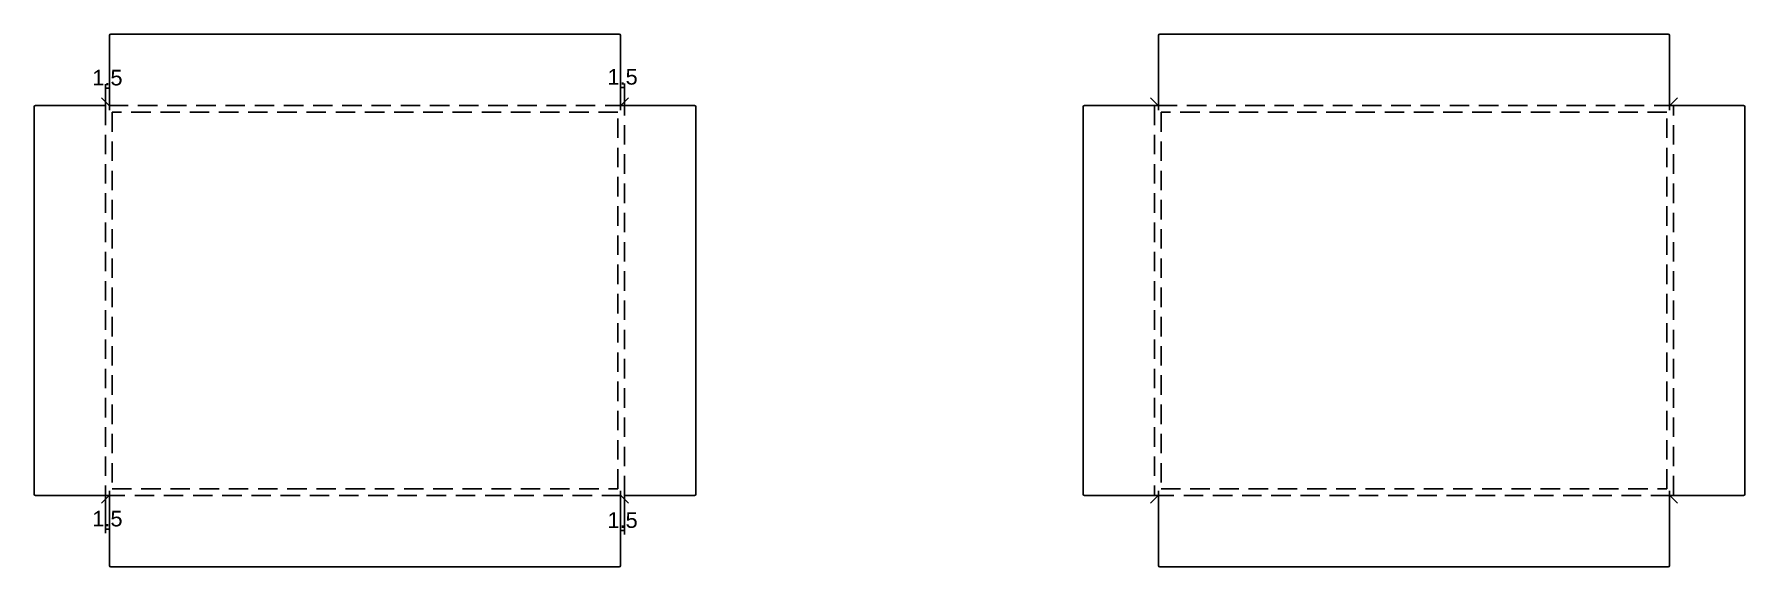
# Model space of a CAD drawing. Header units: inches. Extents: x 0 to 659, y 0 to 205.
import ezdxf

# ---------------------------------------------------------------- set-up
doc = ezdxf.new("R2010")
doc.units = ezdxf.units.IN
doc.header["$LTSCALE"] = 15
doc.header["$MEASUREMENT"] = 0
doc.header["$PDMODE"] = 3
doc.linetypes.add('DASHED', pattern=[0.75, 0.5, -0.25])
doc.layers.add('DIM', color=5, linetype='Continuous', lineweight=13)
doc.styles.get("Standard").update_dxf_attribs({"font": 'arial.ttf'})
doc.dimstyles.new('DIM', dxfattribs={"dimscale": 1.5, "dimtxt": 4, "dimasz": 2, "dimexe": 1, "dimexo": 0, "dimtad": 1, "dimdsep": 46, "dimtxsty": 'Standard', "dimblk": 'OPEN', "dimcen": 0, "dimclrd": 5, "dimclre": 5, "dimclrt": 2, "dimazin": 2, "dimtfac": 1, "dimtix": 1, "dimtmove": 0, "dimatfit": 3, "dimldrblk": 'OPEN', "dimfxl": 1, "dimtolj": 1, "dimtzin": 0, "dimlwd": 25, "dimlwe": 25, "dimarcsym": 0})

# ---------------------------------------------------------------- blocks, each defined once
blk = doc.blocks.new('*D12')
at = {"layer": 'Defpoints', "color": 0, "transparency": 16777216}
for p in [(28.96, 184.19), (27.46, 177.46), (28.96, 177.46)]:
    blk.add_point(p, dxfattribs=at)
at = {"layer": 'DIM', "color": 5, "lineweight": 25, "transparency": 16777216}
for p, q in [((27.46, 177.46), (27.46, 185.69)), ((28.96, 177.46), (28.96, 185.69)), ((27.46, 184.19), (28.96, 184.19))]:
    blk.add_line(p, q, dxfattribs=at)
at = {"layer": 'DIM', "color": 2, "transparency": 16777216, "insert": (28.21, 188.19), "char_height": 6, "attachment_point": 5}
blk.add_mtext('\\A1;1.5', dxfattribs=at)
blk = doc.blocks.new('_Open')
at = {"color": 0, "linetype": 'Continuous', "lineweight": -2}
for p, q in [((-1, 0.17), (0, 0)), ((-1, -0.17), (0, 0)), ((0, 0), (-1, 0))]:
    blk.add_line(p, q, dxfattribs=at)
blk = doc.blocks.new('*D13')
at = {"layer": 'Defpoints', "color": 0, "transparency": 16777216}
for p in [(225.96, 184.49), (225.96, 177.46), (227.46, 177.46)]:
    blk.add_point(p, dxfattribs=at)
at = {"layer": 'DIM', "color": 5, "lineweight": 25, "transparency": 16777216}
for p, q in [((225.96, 177.46), (225.96, 185.99)), ((227.46, 177.46), (227.46, 185.99)), ((227.46, 184.49), (225.96, 184.49))]:
    blk.add_line(p, q, dxfattribs=at)
at = {"layer": 'DIM', "color": 2, "transparency": 16777216, "insert": (226.71, 188.49), "char_height": 6, "attachment_point": 5}
blk.add_mtext('\\A1;1.5', dxfattribs=at)
blk = doc.blocks.new('*D14')
at = {"layer": 'Defpoints', "color": 0, "transparency": 16777216}
for p in [(225.96, 27.46), (227.46, 27.46), (227.46, 13.91)]:
    blk.add_point(p, dxfattribs=at)
at = {"layer": 'DIM', "color": 5, "lineweight": 25, "transparency": 16777216}
for p, q in [((225.96, 27.46), (225.96, 12.41)), ((227.46, 27.46), (227.46, 12.41)), ((225.96, 13.91), (227.46, 13.91))]:
    blk.add_line(p, q, dxfattribs=at)
at = {"layer": 'DIM', "color": 2, "transparency": 16777216, "insert": (226.71, 17.91), "char_height": 6, "attachment_point": 5}
blk.add_mtext('\\A1;1.5', dxfattribs=at)
blk = doc.blocks.new('*D15')
at = {"layer": 'Defpoints', "color": 0, "transparency": 16777216}
for p in [(27.46, 27.46), (28.96, 27.46), (27.46, 14.48)]:
    blk.add_point(p, dxfattribs=at)
at = {"layer": 'DIM', "color": 5, "lineweight": 25, "transparency": 16777216}
for p, q in [((27.46, 27.46), (27.46, 12.98)), ((28.96, 27.46), (28.96, 12.98)), ((28.96, 14.48), (27.46, 14.48))]:
    blk.add_line(p, q, dxfattribs=at)
at = {"layer": 'DIM', "color": 2, "transparency": 16777216, "insert": (28.21, 18.48), "char_height": 6, "attachment_point": 5}
blk.add_mtext('\\A1;1.5', dxfattribs=at)

msp = doc.modelspace()

# ---------------------------------------------------------------- linework, layer by layer
for p, q in [((28.96, 204.42), (28.96, 177.46)), ((225.46, 204.92), (29.46, 204.92)), ((225.96, 177.46), (225.96, 204.42)), ((433.165, 204.42), (433.165, 177.46)), ((629.665, 204.92), (433.665, 204.92)), ((630.165, 177.46), (630.165, 204.42)), ((0, 176.96), (0, 27.96)), ((27.46, 177.46), (0.5, 177.46)), ((254.42, 177.46), (227.46, 177.46)), ((254.92, 27.96), (254.92, 176.96)), ((404.205, 176.96), (404.205, 27.96)), ((433.165, 177.46), (404.705, 177.46)), ((658.625, 177.46), (630.165, 177.46)), ((659.125, 27.96), (659.125, 176.96)), ((0.5, 27.46), (27.46, 27.46)), ((28.96, 27.46), (28.96, 0.5)), ((225.96, 0.5), (225.96, 27.46)), ((227.46, 27.46), (254.42, 27.46)), ((404.705, 27.46), (433.165, 27.46)), ((433.165, 27.46), (433.165, 0.5)), ((630.165, 0.5), (630.165, 27.46)), ((630.165, 27.46), (658.625, 27.46)), ((29.46, 0), (225.46, 0)), ((433.665, 0), (629.665, 0))]:
    msp.add_line(p, q)
at = {"color": 3}
for p, q in [((28.814, 177.606), (25.96, 180.46)), ((226.106, 177.606), (228.96, 180.46)), ((433.019, 177.606), (430.165, 180.46)), ((630.312, 177.606), (633.165, 180.46)), ((28.96, 177.253), (28.96, 175.76)), ((225.96, 177.253), (225.96, 175.76)), ((433.165, 177.253), (433.165, 175.76)), ((630.165, 177.253), (630.165, 175.76)), ((28.814, 27.314), (25.96, 24.46)), ((28.96, 27.667), (28.96, 29.16)), ((225.96, 27.667), (225.96, 29.16)), ((226.106, 27.314), (228.96, 24.46)), ((433.019, 27.314), (430.165, 24.46)), ((433.165, 27.667), (433.165, 29.16)), ((630.165, 27.667), (630.165, 29.16)), ((630.312, 27.314), (633.165, 24.46))]:
    msp.add_line(p, q, dxfattribs=at)
at = {"linetype": 'DASHED'}
for p, q in [((227.46, 177.46), (27.46, 177.46)), ((27.46, 177.46), (27.46, 27.46)), ((224.92, 174.92), (30, 174.92)), ((30, 174.92), (30, 30)), ((224.92, 30), (224.92, 174.92)), ((227.46, 27.46), (227.46, 177.46)), ((631.665, 177.46), (431.665, 177.46)), ((431.665, 177.46), (431.665, 27.46)), ((629.125, 174.92), (434.205, 174.92)), ((434.205, 174.92), (434.205, 30)), ((629.125, 30), (629.125, 174.92)), ((631.665, 27.46), (631.665, 177.46)), ((27.46, 27.46), (227.46, 27.46)), ((30, 30), (224.92, 30)), ((431.665, 27.46), (631.665, 27.46)), ((434.205, 30), (629.125, 30))]:
    msp.add_line(p, q, dxfattribs=at)
for centre, start, end in [((29.46, 204.42), 90, 180), ((225.46, 204.42), 0, 90), ((433.665, 204.42), 90, 180), ((629.665, 204.42), 0, 90), ((0.5, 176.96), 90, 180), ((254.42, 176.96), 0, 90), ((404.705, 176.96), 90, 180), ((658.625, 176.96), 0, 90), ((0.5, 27.96), 180, 270), ((254.42, 27.96), 270, 0), ((404.705, 27.96), 180, 270), ((658.625, 27.96), 270, 0), ((29.46, 0.5), 180, 270), ((225.46, 0.5), 270, 0), ((433.665, 0.5), 180, 270), ((629.665, 0.5), 270, 0)]:
    msp.add_arc(centre, 0.5, start, end)
at = {"color": 3}
for centre, start, end in [((28.46, 177.253), 0, 45), ((226.46, 177.253), 135, 180), ((432.665, 177.253), 0, 45), ((630.665, 177.253), 135, 180), ((28.46, 27.667), 315, 0), ((226.46, 27.667), 180, 225), ((432.665, 27.667), 315, 0), ((630.665, 27.667), 180, 225)]:
    msp.add_arc(centre, 0.5, start, end, dxfattribs=at)

# ---------------------------------------------------------------- dimensions: what is measured, and where the dimension line sits
at = {"layer": 'DIM'}
for base, p1, p2, picture, middle in [((28.96, 184.193), (27.46, 177.46), (28.96, 177.46), '*D12', (28.21, 188.194)), ((225.96, 184.492), (227.46, 177.46), (225.96, 177.46), '*D13', (226.71, 188.493)), ((27.46, 14.482), (28.96, 27.46), (27.46, 27.46), '*D15', (28.21, 18.483)), ((227.46, 13.912), (225.96, 27.46), (227.46, 27.46), '*D14', (226.71, 17.913))]:
    dim = msp.add_linear_dim(base=base, p1=p1, p2=p2, dimstyle='DIM', dxfattribs=at)
    dim.commit()
    dim.dimension.update_dxf_attribs({"geometry": picture, "text_midpoint": middle})

doc.saveas('drawing.dxf')
